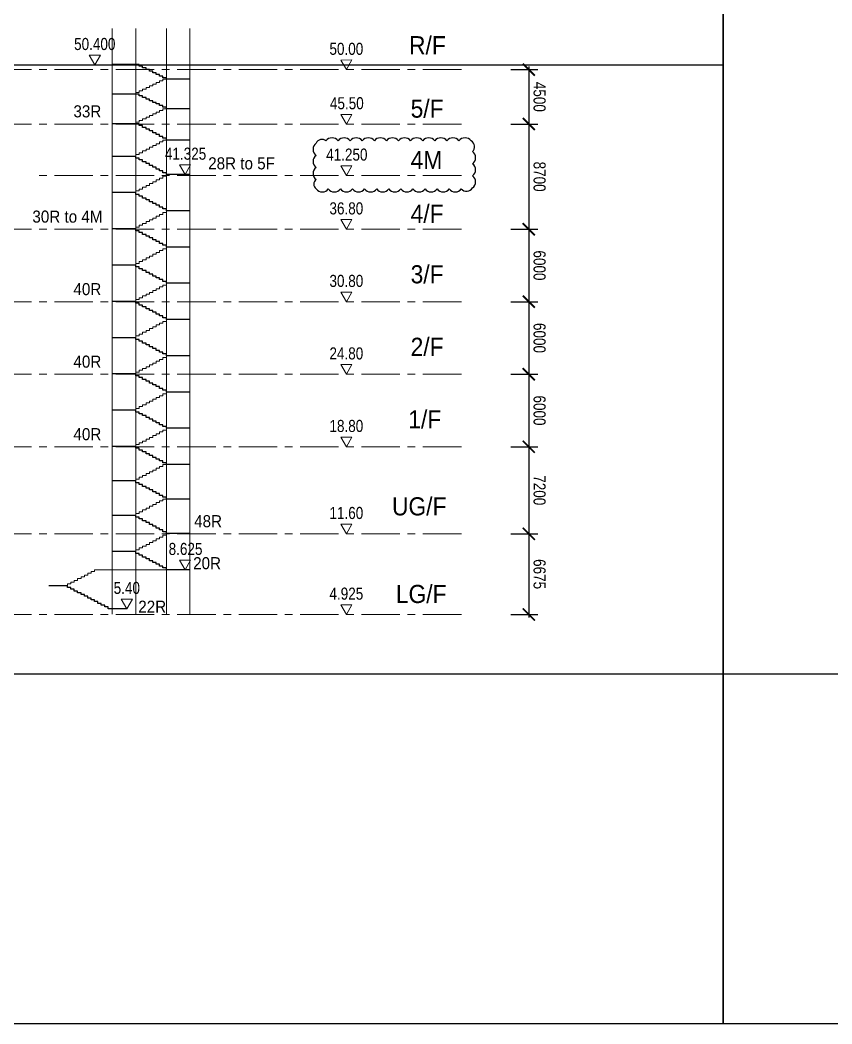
# Model space of a CAD drawing. Header units: millimetres. Extents: x 833576263 to 1668046980, y 817519639 to 1636103653.
# Drawn here: x 833851224 to 833918381, y 817519639 to 817602692 of the extents above; entities that cross this region are included whole.
import ezdxf
from ezdxf.enums import TextEntityAlignment as Align

# ---------------------------------------------------------------- set-up
doc = ezdxf.new("R2010")
doc.units = ezdxf.units.MM
doc.header["$LTSCALE"] = 100
doc.header["$MEASUREMENT"] = 0
doc.linetypes.add('R_P_Grid$0$CENTER', pattern=[50.8, 31.75, -6.35, 6.35, -6.35])
doc.layers.get('Defpoints').update_dxf_attribs({"color": 170})
doc.layers.add('R_P_Grid$0$CLOUD', color=6, linetype='Continuous')
doc.layers.add('X-REF', color=7, linetype='Continuous')
for name, color, linetype, lineweight in [('R_P_Grid$0$RDA0251', 1, 'R_P_Grid$0$CENTER', 18), ('R_P_Grid$0$RDA0311', 1, 'Continuous', 25), ('R_P_Grid$0$RDA0321', 7, 'Continuous', 18), ('R_P_Grid$0$RDA04013', 1, 'Continuous', 35), ('R_P_Grid$0$RDA2202', 1, 'Continuous', 18), ('R_P_Grid$0$RDA2301', 7, 'Continuous', 18), ('R_P_Grid$0$RDA2803S', 4, 'Continuous', 25), ('R_P_Grid$0$RDA4401', 1, 'Continuous', 18)]:
    doc.layers.add(name, color=color, linetype=linetype, lineweight=lineweight)
doc.styles.add('R_P_Grid$0$Romans', font='arial.ttf', dxfattribs={"width": 0.8})
doc.dimstyles.new('R_P_Grid$0$M_500MT', dxfattribs={"dimscale": 500, "dimtxt": 2, "dimasz": 2, "dimexe": 1.5, "dimexo": 1.5, "dimgap": 0.75, "dimtad": 1, "dimdec": 0, "dimrnd": 1e-07, "dimzin": 12, "dimdsep": 46, "dimtxsty": 'R_P_Grid$0$Romans', "dimblk": 'R_P_Grid$0$_ArchTick', "dimcen": 2, "dimdle": 0.5, "dimclrd": 7, "dimclre": 7, "dimclrt": 3, "dimaunit": 1, "dimadec": 8, "dimazin": 0, "dimtfac": 1, "dimtdec": 0, "dimtix": 1, "dimtmove": 2, "dimatfit": 3, "dimfxl": 3, "dimfxlon": 1, "dimtolj": 1, "dimarcsym": 0})

# ---------------------------------------------------------------- blocks, each defined once
blk = doc.blocks.new('R_P_Grid$0$_ArchTick')
at = {"color": 0, "linetype": 'ByBlock', "const_width": 0.15}
blk.add_lwpolyline([(-0.5, -0.5), (0.5, 0.5)], dxfattribs=at)
blk = doc.blocks.new('*D176')
at = {"layer": 'Defpoints', "color": 0, "transparency": 16777216}
for p in [(833887727, 817567390), (833887727, 817560190), (833893307, 817560190)]:
    blk.add_point(p, dxfattribs=at)
at = {"layer": 'R_P_Grid$0$RDA0311', "color": 7, "lineweight": -2, "transparency": 16777216}
for p, q in [((833891807, 817567390), (833894057, 817567390)), ((833893307, 817567640), (833893307, 817559940)), ((833891807, 817560190), (833894057, 817560190))]:
    blk.add_line(p, q, dxfattribs=at)
at = {"layer": 'R_P_Grid$0$RDA0311', "color": 7, "lineweight": -2, "transparency": 16777216, "xscale": 1000, "yscale": 1000, "zscale": 1000}
for p, rotation in [((833893307, 817567390), 90), ((833893307, 817560190), 270)]:
    blk.add_blockref('R_P_Grid$0$_ArchTick', p, dxfattribs=dict(at, rotation=rotation))
at = {"layer": 'R_P_Grid$0$RDA0311', "color": 3, "transparency": 16777216, "insert": (833894192, 817563790), "char_height": 1000, "attachment_point": 5, "rotation": 270, "style": 'R_P_Grid$0$Romans'}
blk.add_mtext('\\A1;7200', dxfattribs=at)
blk = doc.blocks.new('*D177')
at = {"layer": 'Defpoints', "color": 0, "transparency": 16777216}
for p in [(833887727, 817560190), (833887727, 817553515), (833893307, 817553515)]:
    blk.add_point(p, dxfattribs=at)
at = {"layer": 'R_P_Grid$0$RDA0311', "color": 7, "lineweight": -2, "transparency": 16777216}
for p, q in [((833891807, 817560190), (833894057, 817560190)), ((833893307, 817560440), (833893307, 817553265)), ((833891807, 817553515), (833894057, 817553515))]:
    blk.add_line(p, q, dxfattribs=at)
at = {"layer": 'R_P_Grid$0$RDA0311', "color": 7, "lineweight": -2, "transparency": 16777216, "xscale": 1000, "yscale": 1000, "zscale": 1000}
for p, rotation in [((833893307, 817560190), 90), ((833893307, 817553515), 270)]:
    blk.add_blockref('R_P_Grid$0$_ArchTick', p, dxfattribs=dict(at, rotation=rotation))
at = {"layer": 'R_P_Grid$0$RDA0311', "color": 3, "transparency": 16777216, "insert": (833894192, 817556853), "char_height": 1000, "attachment_point": 5, "rotation": 270, "style": 'R_P_Grid$0$Romans'}
blk.add_mtext('\\A1;6675', dxfattribs=at)
blk = doc.blocks.new('R_P_Grid$0$LMark-SFL-2')
blk.add_lwpolyline([(-0.92, 1.6), (0, 0), (0.92, 1.59)], close=True)
at = {"color": 7, "style": 'R_P_Grid$0$Romans', "width": 0.8}
blk.add_attdef('SFL', text='', height=2, dxfattribs=at).set_placement((0, 1.85), align=Align.BOTTOM_CENTER)
blk = doc.blocks.new('*D178')
at = {"layer": 'Defpoints', "color": 0, "transparency": 16777216}
for p in [(833887727, 817579390), (833887727, 817573390), (833893307, 817573390)]:
    blk.add_point(p, dxfattribs=at)
at = {"layer": 'R_P_Grid$0$RDA0311', "color": 7, "lineweight": -2, "transparency": 16777216}
for p, q in [((833891807, 817579390), (833894057, 817579390)), ((833893307, 817579640), (833893307, 817573140)), ((833891807, 817573390), (833894057, 817573390))]:
    blk.add_line(p, q, dxfattribs=at)
at = {"layer": 'R_P_Grid$0$RDA0311', "color": 7, "lineweight": -2, "transparency": 16777216, "xscale": 1000, "yscale": 1000, "zscale": 1000}
for p, rotation in [((833893307, 817579390), 90), ((833893307, 817573390), 270)]:
    blk.add_blockref('R_P_Grid$0$_ArchTick', p, dxfattribs=dict(at, rotation=rotation))
at = {"layer": 'R_P_Grid$0$RDA0311', "color": 3, "transparency": 16777216, "insert": (833894192, 817576390), "char_height": 1000, "attachment_point": 5, "rotation": 270, "style": 'R_P_Grid$0$Romans'}
blk.add_mtext('\\A1;6000', dxfattribs=at)
blk = doc.blocks.new('*D179')
at = {"layer": 'Defpoints', "color": 0, "transparency": 16777216}
for p in [(833887727, 817585390), (833887727, 817579390), (833893307, 817579390)]:
    blk.add_point(p, dxfattribs=at)
at = {"layer": 'R_P_Grid$0$RDA0311', "color": 7, "lineweight": -2, "transparency": 16777216}
for p, q in [((833893307, 817585640), (833893307, 817579140)), ((833891807, 817585390), (833894057, 817585390)), ((833891807, 817579390), (833894057, 817579390))]:
    blk.add_line(p, q, dxfattribs=at)
at = {"layer": 'R_P_Grid$0$RDA0311', "color": 7, "lineweight": -2, "transparency": 16777216, "xscale": 1000, "yscale": 1000, "zscale": 1000}
for p, rotation in [((833893307, 817585390), 90), ((833893307, 817579390), 270)]:
    blk.add_blockref('R_P_Grid$0$_ArchTick', p, dxfattribs=dict(at, rotation=rotation))
at = {"layer": 'R_P_Grid$0$RDA0311', "color": 3, "transparency": 16777216, "insert": (833894192, 817582390), "char_height": 1000, "attachment_point": 5, "rotation": 270, "style": 'R_P_Grid$0$Romans'}
blk.add_mtext('\\A1;6000', dxfattribs=at)
blk = doc.blocks.new('*D149')
at = {"layer": 'Defpoints', "color": 0, "transparency": 16777216}
for p in [(833887727, 817573390), (833887727, 817567390), (833893307, 817567390)]:
    blk.add_point(p, dxfattribs=at)
at = {"layer": 'R_P_Grid$0$RDA0311', "color": 7, "lineweight": -2, "transparency": 16777216}
for p, q in [((833891807, 817573390), (833894057, 817573390)), ((833893307, 817573640), (833893307, 817567140)), ((833891807, 817567390), (833894057, 817567390))]:
    blk.add_line(p, q, dxfattribs=at)
at = {"layer": 'R_P_Grid$0$RDA0311', "color": 7, "lineweight": -2, "transparency": 16777216, "xscale": 1000, "yscale": 1000, "zscale": 1000}
for p, rotation in [((833893307, 817573390), 90), ((833893307, 817567390), 270)]:
    blk.add_blockref('R_P_Grid$0$_ArchTick', p, dxfattribs=dict(at, rotation=rotation))
at = {"layer": 'R_P_Grid$0$RDA0311', "color": 3, "transparency": 16777216, "insert": (833894192, 817570390), "char_height": 1000, "attachment_point": 5, "rotation": 270, "style": 'R_P_Grid$0$Romans'}
blk.add_mtext('\\A1;6000', dxfattribs=at)
blk = doc.blocks.new('*D150')
at = {"layer": 'Defpoints', "color": 0, "transparency": 16777216}
for p in [(833887727, 817598590), (833887727, 817594090), (833893307, 817594090)]:
    blk.add_point(p, dxfattribs=at)
at = {"layer": 'R_P_Grid$0$RDA0311', "color": 7, "lineweight": -2, "transparency": 16777216}
for p, q in [((833893307, 817598840), (833893307, 817593840)), ((833891807, 817598590), (833894057, 817598590)), ((833891807, 817594090), (833894057, 817594090))]:
    blk.add_line(p, q, dxfattribs=at)
at = {"layer": 'R_P_Grid$0$RDA0311', "color": 7, "lineweight": -2, "transparency": 16777216, "xscale": 1000, "yscale": 1000, "zscale": 1000}
for p, rotation in [((833893307, 817598590), 90), ((833893307, 817594090), 270)]:
    blk.add_blockref('R_P_Grid$0$_ArchTick', p, dxfattribs=dict(at, rotation=rotation))
at = {"layer": 'R_P_Grid$0$RDA0311', "color": 3, "transparency": 16777216, "insert": (833894192, 817596340), "char_height": 1000, "attachment_point": 5, "rotation": 270, "style": 'R_P_Grid$0$Romans'}
blk.add_mtext('\\A1;4500', dxfattribs=at)
blk = doc.blocks.new('*D151')
at = {"layer": 'Defpoints', "color": 0, "transparency": 16777216}
for p in [(833887727, 817594090), (833887727, 817585390), (833893307, 817585390)]:
    blk.add_point(p, dxfattribs=at)
at = {"layer": 'R_P_Grid$0$RDA0311', "color": 7, "lineweight": -2, "transparency": 16777216}
for p, q in [((833891807, 817594090), (833894057, 817594090)), ((833893307, 817594340), (833893307, 817585140)), ((833891807, 817585390), (833894057, 817585390))]:
    blk.add_line(p, q, dxfattribs=at)
at = {"layer": 'R_P_Grid$0$RDA0311', "color": 7, "lineweight": -2, "transparency": 16777216, "xscale": 1000, "yscale": 1000, "zscale": 1000}
for p, rotation in [((833893307, 817594090), 90), ((833893307, 817585390), 270)]:
    blk.add_blockref('R_P_Grid$0$_ArchTick', p, dxfattribs=dict(at, rotation=rotation))
at = {"layer": 'R_P_Grid$0$RDA0311', "color": 3, "transparency": 16777216, "insert": (833894192, 817589740), "char_height": 1000, "attachment_point": 5, "rotation": 270, "style": 'R_P_Grid$0$Romans'}
blk.add_mtext('\\A1;8700', dxfattribs=at)
blk = doc.blocks.new('R_P_Grid')
for points in [[(833699375.8, 817668139.3), (833909375.8, 817668139.3), (833909375.8, 817519639.3), (833699375.8, 817519639.3)], [(833909375.8, 817668139.3), (834119375.8, 817668139.3), (834119375.8, 817519639.3), (833909375.8, 817519639.3)]]:
    blk.add_lwpolyline(points, close=True)
at = {"layer": 'Defpoints'}
for p, q in [((833699375.8, 817598990.5), (833909375.8, 817598990.5)), ((833699375.8, 817548590.5), (833909375.8, 817548590.5)), ((833909375.8, 817548590.5), (834119375.8, 817548590.5))]:
    blk.add_line(p, q, dxfattribs=at)
at = {"layer": 'R_P_Grid$0$CLOUD'}
blk.add_lwpolyline([(833875722.2, 817588730, 0.5205671), (833876722.2, 817588730, 0.5205671), (833877722.2, 817588730, 0.5205671), (833878722.2, 817588730, 0.5205671), (833879722.2, 817588730, 0.5205671), (833880722.2, 817588730, 0.5205671), (833881722.2, 817588730, 0.5205671), (833882722.2, 817588730, 0.5205671), (833883722.2, 817588730, 0.5205671), (833884722.2, 817588730, 0.5205671), (833885722.2, 817588730, 0.5205671), (833886722.2, 817588730, 0.5205671), (833887722.2, 817588730, 0.5205671), (833888645.4, 817588806.8, 0.5205671), (833888645.4, 817589806.8, 0.5205671), (833888645.4, 817590806.8, 0.5205671), (833888645.4, 817591806.8, 0.5205671), (833888529.3, 817592690.8, 0.5205671), (833887529.3, 817592690.8, 0.5205671), (833886529.3, 817592690.8, 0.5205671), (833885529.3, 817592690.8, 0.5205671), (833884529.3, 817592690.8, 0.5205671), (833883529.3, 817592690.8, 0.5205671), (833882529.3, 817592690.8, 0.5205671), (833881529.3, 817592690.8, 0.5205671), (833880529.3, 817592690.8, 0.5205671), (833879529.3, 817592690.8, 0.5205671), (833878529.3, 817592690.8, 0.5205671), (833877529.3, 817592690.8, 0.5205671), (833876529.3, 817592690.8, 0.5205671), (833875722.2, 817592497.8, 0.5205671), (833875722.2, 817591497.8, 0.5205671), (833875722.2, 817590497.8, 0.5205671), (833875722.2, 817589497.8, 0.5205671)], format="xyb", close=True, dxfattribs=at)
at = {"layer": 'R_P_Grid$0$RDA0251'}
for p, q in [((833857403.3, 817598990.5), (833852787.1, 817598990.5)), ((833887726.7, 817598590.5), (833819944.4, 817598590.5)), ((833887726.7, 817594090.5), (833819944.4, 817594090.5)), ((833887726.7, 817589840.5), (833852787.1, 817589840.5)), ((833887726.7, 817585390.5), (833819944.4, 817585390.5)), ((833887726.7, 817579390.5), (833819944.4, 817579390.5)), ((833887726.7, 817573390.5), (833819944.4, 817573390.5)), ((833887726.7, 817567390.5), (833819944.4, 817567390.5)), ((833887726.7, 817560190.5), (833819944.4, 817560190.5)), ((833887726.7, 817553515.5), (833819944.4, 817553515.5))]:
    blk.add_line(p, q, dxfattribs=at)
at = {"layer": 'R_P_Grid$0$RDA2202'}
for p, q in [((833858854.4, 817553540.5), (833858854.4, 817601990.5)), ((833865274.4, 817553540.5), (833865274.4, 817601990.5))]:
    blk.add_line(p, q, dxfattribs=at)
at = {"layer": 'R_P_Grid$0$RDA2301'}
for p, q in [((833860804.4, 817553540.5), (833860804.4, 817601990.5)), ((833863324.4, 817553540.5), (833863324.4, 817601990.5))]:
    blk.add_line(p, q, dxfattribs=at)
at = {"layer": 'R_P_Grid$0$RDA2803S'}
for points in [[(833865274.4, 817597790.5), (833863324.4, 817597790.5), (833863324.4, 817597926.6), (833863044.4, 817597926.6), (833863044.4, 817598062.7), (833862764.4, 817598062.7), (833862764.4, 817598198.8), (833862484.4, 817598198.8), (833862484.4, 817598334.9), (833862204.4, 817598334.9), (833862204.4, 817598471), (833861924.4, 817598471), (833861924.4, 817598607.1), (833861644.4, 817598607.1), (833861644.4, 817598743.2), (833861364.4, 817598743.2), (833861364.4, 817598879.4), (833861084.4, 817598879.4), (833861084.4, 817599015.5), (833858854.4, 817599015.5)], [(833865274.4, 817595340.5), (833863324.4, 817595340.5), (833863324.4, 817595476.6), (833863044.4, 817595476.6), (833863044.4, 817595612.7), (833862764.4, 817595612.7), (833862764.4, 817595748.8), (833862484.4, 817595748.8), (833862484.4, 817595884.9), (833862204.4, 817595884.9), (833862204.4, 817596021), (833861924.4, 817596021), (833861924.4, 817596157.1), (833861644.4, 817596157.1), (833861644.4, 817596293.2), (833861364.4, 817596293.2), (833861364.4, 817596429.4), (833861084.4, 817596429.4), (833861084.4, 817596565.5), (833858854.4, 817596565.5)], [(833865274.4, 817592765.5), (833863324.4, 817592765.5), (833863324.4, 817592915.5), (833863044.4, 817592915.5), (833863044.4, 817593065.5), (833862764.4, 817593065.5), (833862764.4, 817593215.5), (833862484.4, 817593215.5), (833862484.4, 817593365.5), (833862204.4, 817593365.5), (833862204.4, 817593515.5), (833861924.4, 817593515.5), (833861924.4, 817593665.5), (833861644.4, 817593665.5), (833861644.4, 817593815.5), (833861364.4, 817593815.5), (833861364.4, 817593965.5), (833861084.4, 817593965.5), (833861084.4, 817594115.5), (833858854.4, 817594115.5)], [(833865274.4, 817589915.5), (833863324.4, 817589915.5), (833863324.4, 817590065.5), (833863044.4, 817590065.5), (833863044.4, 817590215.5), (833862764.4, 817590215.5), (833862764.4, 817590365.5), (833862484.4, 817590365.5), (833862484.4, 817590515.5), (833862204.4, 817590515.5), (833862204.4, 817590665.5), (833861924.4, 817590665.5), (833861924.4, 817590815.5), (833861644.4, 817590815.5), (833861644.4, 817590965.5), (833861364.4, 817590965.5), (833861364.4, 817591115.5), (833861084.4, 817591115.5), (833861084.4, 817591265.5), (833860804.4, 817591265.5), (833860804.4, 817591415.5), (833858854.4, 817591415.5)], [(833865274.4, 817586915.5), (833863324.4, 817586915.5), (833863324.4, 817587065.5), (833863044.4, 817587065.5), (833863044.4, 817587215.5), (833862764.4, 817587215.5), (833862764.4, 817587365.5), (833862484.4, 817587365.5), (833862484.4, 817587515.5), (833862204.4, 817587515.5), (833862204.4, 817587665.5), (833861924.4, 817587665.5), (833861924.4, 817587815.5), (833861644.4, 817587815.5), (833861644.4, 817587965.5), (833861364.4, 817587965.5), (833861364.4, 817588115.5), (833861084.4, 817588115.5), (833861084.4, 817588265.5), (833860804.4, 817588265.5), (833860804.4, 817588415.5), (833858854.4, 817588415.5)], [(833865274.4, 817583915.5), (833863324.4, 817583915.5), (833863324.4, 817584065.5), (833863044.4, 817584065.5), (833863044.4, 817584215.5), (833862764.4, 817584215.5), (833862764.4, 817584365.5), (833862484.4, 817584365.5), (833862484.4, 817584515.5), (833862204.4, 817584515.5), (833862204.4, 817584665.5), (833861924.4, 817584665.5), (833861924.4, 817584815.5), (833861644.4, 817584815.5), (833861644.4, 817584965.5), (833861364.4, 817584965.5), (833861364.4, 817585115.5), (833861084.4, 817585115.5), (833861084.4, 817585265.5), (833860804.4, 817585265.5), (833860804.4, 817585415.5), (833858854.4, 817585415.5)], [(833865274.4, 817580915.5), (833863324.4, 817580915.5), (833863324.4, 817581065.5), (833863044.4, 817581065.5), (833863044.4, 817581215.5), (833862764.4, 817581215.5), (833862764.4, 817581365.5), (833862484.4, 817581365.5), (833862484.4, 817581515.5), (833862204.4, 817581515.5), (833862204.4, 817581665.5), (833861924.4, 817581665.5), (833861924.4, 817581815.5), (833861644.4, 817581815.5), (833861644.4, 817581965.5), (833861364.4, 817581965.5), (833861364.4, 817582115.5), (833861084.4, 817582115.5), (833861084.4, 817582265.5), (833860804.4, 817582265.5), (833860804.4, 817582415.5), (833858854.4, 817582415.5)], [(833865274.4, 817577915.5), (833863324.4, 817577915.5), (833863324.4, 817578065.5), (833863044.4, 817578065.5), (833863044.4, 817578215.5), (833862764.4, 817578215.5), (833862764.4, 817578365.5), (833862484.4, 817578365.5), (833862484.4, 817578515.5), (833862204.4, 817578515.5), (833862204.4, 817578665.5), (833861924.4, 817578665.5), (833861924.4, 817578815.5), (833861644.4, 817578815.5), (833861644.4, 817578965.5), (833861364.4, 817578965.5), (833861364.4, 817579115.5), (833861084.4, 817579115.5), (833861084.4, 817579265.5), (833860804.4, 817579265.5), (833860804.4, 817579415.5), (833858854.4, 817579415.5)], [(833865274.4, 817574915.5), (833863324.4, 817574915.5), (833863324.4, 817575065.5), (833863044.4, 817575065.5), (833863044.4, 817575215.5), (833862764.4, 817575215.5), (833862764.4, 817575365.5), (833862484.4, 817575365.5), (833862484.4, 817575515.5), (833862204.4, 817575515.5), (833862204.4, 817575665.5), (833861924.4, 817575665.5), (833861924.4, 817575815.5), (833861644.4, 817575815.5), (833861644.4, 817575965.5), (833861364.4, 817575965.5), (833861364.4, 817576115.5), (833861084.4, 817576115.5), (833861084.4, 817576265.5), (833860804.4, 817576265.5), (833860804.4, 817576415.5), (833858854.4, 817576415.5)], [(833865274.4, 817571915.5), (833863324.4, 817571915.5), (833863324.4, 817572065.5), (833863044.4, 817572065.5), (833863044.4, 817572215.5), (833862764.4, 817572215.5), (833862764.4, 817572365.5), (833862484.4, 817572365.5), (833862484.4, 817572515.5), (833862204.4, 817572515.5), (833862204.4, 817572665.5), (833861924.4, 817572665.5), (833861924.4, 817572815.5), (833861644.4, 817572815.5), (833861644.4, 817572965.5), (833861364.4, 817572965.5), (833861364.4, 817573115.5), (833861084.4, 817573115.5), (833861084.4, 817573265.5), (833860804.4, 817573265.5), (833860804.4, 817573415.5), (833858854.4, 817573415.5)], [(833865274.4, 817568915.5), (833863324.4, 817568915.5), (833863324.4, 817569065.5), (833863044.4, 817569065.5), (833863044.4, 817569215.5), (833862764.4, 817569215.5), (833862764.4, 817569365.5), (833862484.4, 817569365.5), (833862484.4, 817569515.5), (833862204.4, 817569515.5), (833862204.4, 817569665.5), (833861924.4, 817569665.5), (833861924.4, 817569815.5), (833861644.4, 817569815.5), (833861644.4, 817569965.5), (833861364.4, 817569965.5), (833861364.4, 817570115.5), (833861084.4, 817570115.5), (833861084.4, 817570265.5), (833860804.4, 817570265.5), (833860804.4, 817570415.5), (833858854.4, 817570415.5)], [(833865274.4, 817565915.5), (833863324.4, 817565915.5), (833863324.4, 817566065.5), (833863044.4, 817566065.5), (833863044.4, 817566215.5), (833862764.4, 817566215.5), (833862764.4, 817566365.5), (833862484.4, 817566365.5), (833862484.4, 817566515.5), (833862204.4, 817566515.5), (833862204.4, 817566665.5), (833861924.4, 817566665.5), (833861924.4, 817566815.5), (833861644.4, 817566815.5), (833861644.4, 817566965.5), (833861364.4, 817566965.5), (833861364.4, 817567115.5), (833861084.4, 817567115.5), (833861084.4, 817567265.5), (833860804.4, 817567265.5), (833860804.4, 817567415.5), (833858854.4, 817567415.5)], [(833865274.4, 817563065.5), (833863324.4, 817563065.5), (833863324.4, 817563215.5), (833863044.4, 817563215.5), (833863044.4, 817563365.5), (833862764.4, 817563365.5), (833862764.4, 817563515.5), (833862484.4, 817563515.5), (833862484.4, 817563665.5), (833862204.4, 817563665.5), (833862204.4, 817563815.5), (833861924.4, 817563815.5), (833861924.4, 817563965.5), (833861644.4, 817563965.5), (833861644.4, 817564115.5), (833861364.4, 817564115.5), (833861364.4, 817564265.5), (833861084.4, 817564265.5), (833861084.4, 817564415.5), (833860804.4, 817564415.5), (833860804.4, 817564565.5), (833858854.4, 817564565.5)], [(833865274.4, 817560215.5), (833863324.4, 817560215.5), (833863324.4, 817560365.5), (833863044.4, 817560365.5), (833863044.4, 817560515.5), (833862764.4, 817560515.5), (833862764.4, 817560665.5), (833862484.4, 817560665.5), (833862484.4, 817560815.5), (833862204.4, 817560815.5), (833862204.4, 817560965.5), (833861924.4, 817560965.5), (833861924.4, 817561115.5), (833861644.4, 817561115.5), (833861644.4, 817561265.5), (833861364.4, 817561265.5), (833861364.4, 817561415.5), (833861084.4, 817561415.5), (833861084.4, 817561565.5), (833860804.4, 817561565.5), (833860804.4, 817561715.5), (833858854.4, 817561715.5)], [(833865274.4, 817557215.5), (833863324.4, 817557215.5), (833863324.4, 817557365.5), (833863044.4, 817557365.5), (833863044.4, 817557515.5), (833862764.4, 817557515.5), (833862764.4, 817557665.5), (833862484.4, 817557665.5), (833862484.4, 817557815.5), (833862204.4, 817557815.5), (833862204.4, 817557965.5), (833861924.4, 817557965.5), (833861924.4, 817558115.5), (833861644.4, 817558115.5), (833861644.4, 817558265.5), (833861364.4, 817558265.5), (833861364.4, 817558415.5), (833861084.4, 817558415.5), (833861084.4, 817558565.5), (833860804.4, 817558565.5), (833860804.4, 817558715.5), (833858854.4, 817558715.5)], [(833860054.9, 817553990.5), (833858504.9, 817553990.5), (833858504.9, 817554137.1), (833858224.9, 817554137.1), (833858224.9, 817554283.7), (833857944.9, 817554283.7), (833857944.9, 817554430.2), (833857664.9, 817554430.2), (833857664.9, 817554576.8), (833857384.9, 817554576.8), (833857384.9, 817554723.4), (833857104.9, 817554723.4), (833857104.9, 817554870), (833856824.9, 817554870), (833856824.9, 817555016.6), (833856544.9, 817555016.6), (833856544.9, 817555163.2), (833856264.9, 817555163.2), (833856264.9, 817555309.8), (833855984.9, 817555309.8), (833855984.9, 817555456.4), (833855704.9, 817555456.4), (833855704.9, 817555603), (833855424.9, 817555603), (833855424.9, 817555749.6), (833855144.9, 817555749.6), (833855144.9, 817555896.2), (833853594.9, 817555896.2)]]:
    blk.add_lwpolyline(points, dxfattribs=at)
at = {"layer": 'R_P_Grid$0$RDA4401'}
for points in [[(833860804.4, 817596565.5), (833860804.4, 817596701.6), (833861084.4, 817596701.6), (833861084.4, 817596837.7), (833861364.4, 817596837.7), (833861364.4, 817596973.8), (833861644.4, 817596973.8), (833861644.4, 817597109.9), (833861924.4, 817597109.9), (833861924.4, 817597246), (833862204.4, 817597246), (833862204.4, 817597382.1), (833862484.4, 817597382.1), (833862484.4, 817597518.2), (833862764.4, 817597518.2), (833862764.4, 817597654.4), (833863044.4, 817597654.4), (833863044.4, 817597790.5), (833863324.4, 817597790.5)], [(833860804.4, 817594115.5), (833860804.4, 817594251.6), (833861084.4, 817594251.6), (833861084.4, 817594387.7), (833861364.4, 817594387.7), (833861364.4, 817594523.8), (833861644.4, 817594523.8), (833861644.4, 817594659.9), (833861924.4, 817594659.9), (833861924.4, 817594796), (833862204.4, 817594796), (833862204.4, 817594932.1), (833862484.4, 817594932.1), (833862484.4, 817595068.2), (833862764.4, 817595068.2), (833862764.4, 817595204.4), (833863044.4, 817595204.4), (833863044.4, 817595340.5), (833863324.4, 817595340.5)], [(833860804.4, 817591415.5), (833860804.4, 817591565.5), (833861084.4, 817591565.5), (833861084.4, 817591715.5), (833861364.4, 817591715.5), (833861364.4, 817591865.5), (833861644.4, 817591865.5), (833861644.4, 817592015.5), (833861924.4, 817592015.5), (833861924.4, 817592165.5), (833862204.4, 817592165.5), (833862204.4, 817592315.5), (833862484.4, 817592315.5), (833862484.4, 817592465.5), (833862764.4, 817592465.5), (833862764.4, 817592615.5), (833863044.4, 817592615.5), (833863044.4, 817592765.5), (833863324.4, 817592765.5)], [(833860804.4, 817588415.5), (833860804.4, 817588565.5), (833861084.4, 817588565.5), (833861084.4, 817588715.5), (833861364.4, 817588715.5), (833861364.4, 817588865.5), (833861644.4, 817588865.5), (833861644.4, 817589015.5), (833861924.4, 817589015.5), (833861924.4, 817589165.5), (833862204.4, 817589165.5), (833862204.4, 817589315.5), (833862484.4, 817589315.5), (833862484.4, 817589465.5), (833862764.4, 817589465.5), (833862764.4, 817589615.5), (833863044.4, 817589615.5), (833863044.4, 817589765.5), (833863324.4, 817589765.5), (833863324.4, 817589915.5)], [(833860804.4, 817585415.5), (833860804.4, 817585565.5), (833861084.4, 817585565.5), (833861084.4, 817585715.5), (833861364.4, 817585715.5), (833861364.4, 817585865.5), (833861644.4, 817585865.5), (833861644.4, 817586015.5), (833861924.4, 817586015.5), (833861924.4, 817586165.5), (833862204.4, 817586165.5), (833862204.4, 817586315.5), (833862484.4, 817586315.5), (833862484.4, 817586465.5), (833862764.4, 817586465.5), (833862764.4, 817586615.5), (833863044.4, 817586615.5), (833863044.4, 817586765.5), (833863324.4, 817586765.5), (833863324.4, 817586915.5)], [(833860804.4, 817582415.5), (833860804.4, 817582565.5), (833861084.4, 817582565.5), (833861084.4, 817582715.5), (833861364.4, 817582715.5), (833861364.4, 817582865.5), (833861644.4, 817582865.5), (833861644.4, 817583015.5), (833861924.4, 817583015.5), (833861924.4, 817583165.5), (833862204.4, 817583165.5), (833862204.4, 817583315.5), (833862484.4, 817583315.5), (833862484.4, 817583465.5), (833862764.4, 817583465.5), (833862764.4, 817583615.5), (833863044.4, 817583615.5), (833863044.4, 817583765.5), (833863324.4, 817583765.5), (833863324.4, 817583915.5)], [(833860804.4, 817579415.5), (833860804.4, 817579565.5), (833861084.4, 817579565.5), (833861084.4, 817579715.5), (833861364.4, 817579715.5), (833861364.4, 817579865.5), (833861644.4, 817579865.5), (833861644.4, 817580015.5), (833861924.4, 817580015.5), (833861924.4, 817580165.5), (833862204.4, 817580165.5), (833862204.4, 817580315.5), (833862484.4, 817580315.5), (833862484.4, 817580465.5), (833862764.4, 817580465.5), (833862764.4, 817580615.5), (833863044.4, 817580615.5), (833863044.4, 817580765.5), (833863324.4, 817580765.5), (833863324.4, 817580915.5)], [(833860804.4, 817576415.5), (833860804.4, 817576565.5), (833861084.4, 817576565.5), (833861084.4, 817576715.5), (833861364.4, 817576715.5), (833861364.4, 817576865.5), (833861644.4, 817576865.5), (833861644.4, 817577015.5), (833861924.4, 817577015.5), (833861924.4, 817577165.5), (833862204.4, 817577165.5), (833862204.4, 817577315.5), (833862484.4, 817577315.5), (833862484.4, 817577465.5), (833862764.4, 817577465.5), (833862764.4, 817577615.5), (833863044.4, 817577615.5), (833863044.4, 817577765.5), (833863324.4, 817577765.5), (833863324.4, 817577915.5)], [(833860804.4, 817573415.5), (833860804.4, 817573565.5), (833861084.4, 817573565.5), (833861084.4, 817573715.5), (833861364.4, 817573715.5), (833861364.4, 817573865.5), (833861644.4, 817573865.5), (833861644.4, 817574015.5), (833861924.4, 817574015.5), (833861924.4, 817574165.5), (833862204.4, 817574165.5), (833862204.4, 817574315.5), (833862484.4, 817574315.5), (833862484.4, 817574465.5), (833862764.4, 817574465.5), (833862764.4, 817574615.5), (833863044.4, 817574615.5), (833863044.4, 817574765.5), (833863324.4, 817574765.5), (833863324.4, 817574915.5)], [(833860804.4, 817570415.5), (833860804.4, 817570565.5), (833861084.4, 817570565.5), (833861084.4, 817570715.5), (833861364.4, 817570715.5), (833861364.4, 817570865.5), (833861644.4, 817570865.5), (833861644.4, 817571015.5), (833861924.4, 817571015.5), (833861924.4, 817571165.5), (833862204.4, 817571165.5), (833862204.4, 817571315.5), (833862484.4, 817571315.5), (833862484.4, 817571465.5), (833862764.4, 817571465.5), (833862764.4, 817571615.5), (833863044.4, 817571615.5), (833863044.4, 817571765.5), (833863324.4, 817571765.5), (833863324.4, 817571915.5)], [(833860804.4, 817567415.5), (833860804.4, 817567565.5), (833861084.4, 817567565.5), (833861084.4, 817567715.5), (833861364.4, 817567715.5), (833861364.4, 817567865.5), (833861644.4, 817567865.5), (833861644.4, 817568015.5), (833861924.4, 817568015.5), (833861924.4, 817568165.5), (833862204.4, 817568165.5), (833862204.4, 817568315.5), (833862484.4, 817568315.5), (833862484.4, 817568465.5), (833862764.4, 817568465.5), (833862764.4, 817568615.5), (833863044.4, 817568615.5), (833863044.4, 817568765.5), (833863324.4, 817568765.5), (833863324.4, 817568915.5)], [(833860804.4, 817564565.5), (833860804.4, 817564715.5), (833861084.4, 817564715.5), (833861084.4, 817564865.5), (833861364.4, 817564865.5), (833861364.4, 817565015.5), (833861644.4, 817565015.5), (833861644.4, 817565165.5), (833861924.4, 817565165.5), (833861924.4, 817565315.5), (833862204.4, 817565315.5), (833862204.4, 817565465.5), (833862484.4, 817565465.5), (833862484.4, 817565615.5), (833862764.4, 817565615.5), (833862764.4, 817565765.5), (833863044.4, 817565765.5), (833863044.4, 817565915.5), (833863324.4, 817565915.5)], [(833860804.4, 817561715.5), (833860804.4, 817561865.5), (833861084.4, 817561865.5), (833861084.4, 817562015.5), (833861364.4, 817562015.5), (833861364.4, 817562165.5), (833861644.4, 817562165.5), (833861644.4, 817562315.5), (833861924.4, 817562315.5), (833861924.4, 817562465.5), (833862204.4, 817562465.5), (833862204.4, 817562615.5), (833862484.4, 817562615.5), (833862484.4, 817562765.5), (833862764.4, 817562765.5), (833862764.4, 817562915.5), (833863044.4, 817562915.5), (833863044.4, 817563065.5), (833863324.4, 817563065.5)], [(833860804.4, 817558715.5), (833860804.4, 817558865.5), (833861084.4, 817558865.5), (833861084.4, 817559015.5), (833861364.4, 817559015.5), (833861364.4, 817559165.5), (833861644.4, 817559165.5), (833861644.4, 817559315.5), (833861924.4, 817559315.5), (833861924.4, 817559465.5), (833862204.4, 817559465.5), (833862204.4, 817559615.5), (833862484.4, 817559615.5), (833862484.4, 817559765.5), (833862764.4, 817559765.5), (833862764.4, 817559915.5), (833863044.4, 817559915.5), (833863044.4, 817560065.5), (833863324.4, 817560065.5), (833863324.4, 817560215.5)], [(833855144.9, 817555896.2), (833855144.9, 817556042.7), (833855424.9, 817556042.7), (833855424.9, 817556189.3), (833855704.9, 817556189.3), (833855704.9, 817556335.9), (833855984.9, 817556335.9), (833855984.9, 817556482.5), (833856264.9, 817556482.5), (833856264.9, 817556629.1), (833856544.9, 817556629.1), (833856544.9, 817556775.7), (833856824.9, 817556775.7), (833856824.9, 817556922.3), (833857104.9, 817556922.3), (833857104.9, 817557068.9), (833857384.9, 817557068.9), (833857384.9, 817557215.5), (833863324.4, 817557215.5)]]:
    blk.add_lwpolyline(points, dxfattribs=at)
at = {"layer": 'R_P_Grid$0$RDA0321'}
ref = blk.add_blockref('R_P_Grid$0$LMark-SFL-2', (833857403.3, 817598990.5), dxfattribs=dict(at, xscale=-500, yscale=500, zscale=500))
ref.add_attrib('SFL', '50.400', dxfattribs={"layer": '0', "color": 7, "height": 1000, "style": 'R_P_Grid$0$Romans', "width": 0.8}).set_placement((833857402.2, 817599913.2), align=Align.BOTTOM_CENTER)
ref = blk.add_blockref('R_P_Grid$0$LMark-SFL-2', (833878214.8, 817598590.5), dxfattribs=dict(at, xscale=-500, yscale=500, zscale=500))
ref.add_attrib('SFL', '50.00', dxfattribs={"layer": '0', "color": 7, "height": 1000, "style": 'R_P_Grid$0$Romans', "width": 0.8}).set_placement((833878213.6, 817599513.2), align=Align.BOTTOM_CENTER)
ref = blk.add_blockref('R_P_Grid$0$LMark-SFL-2', (833878214.8, 817594090.5), dxfattribs=dict(at, xscale=-500, yscale=500, zscale=500))
ref.add_attrib('SFL', '45.50', dxfattribs={"layer": '0', "color": 7, "height": 1000, "style": 'R_P_Grid$0$Romans', "width": 0.8}).set_placement((833878252.9, 817595013.2), align=Align.BOTTOM_CENTER)
ref = blk.add_blockref('R_P_Grid$0$LMark-SFL-2', (833864874.4, 817589915.5), dxfattribs=dict(at, xscale=-500, yscale=500, zscale=500))
ref.add_attrib('SFL', '41.325', dxfattribs={"layer": '0', "color": 7, "height": 1000, "style": 'R_P_Grid$0$Romans', "width": 0.8}).set_placement((833864912.5, 817590838.2), align=Align.BOTTOM_CENTER)
ref = blk.add_blockref('R_P_Grid$0$LMark-SFL-2', (833878214.8, 817589840.5), dxfattribs=dict(at, xscale=-500, yscale=500, zscale=500))
ref.add_attrib('SFL', '41.250', dxfattribs={"layer": '0', "color": 7, "height": 1000, "style": 'R_P_Grid$0$Romans', "width": 0.8}).set_placement((833878252.9, 817590763.2), align=Align.BOTTOM_CENTER)
ref = blk.add_blockref('R_P_Grid$0$LMark-SFL-2', (833878214.8, 817585390.5), dxfattribs=dict(at, xscale=-500, yscale=500, zscale=500))
ref.add_attrib('SFL', '36.80', dxfattribs={"layer": '0', "color": 7, "height": 1000, "style": 'R_P_Grid$0$Romans', "width": 0.8}).set_placement((833878213.6, 817586313.2), align=Align.BOTTOM_CENTER)
ref = blk.add_blockref('R_P_Grid$0$LMark-SFL-2', (833878214.8, 817579390.5), dxfattribs=dict(at, xscale=-500, yscale=500, zscale=500))
ref.add_attrib('SFL', '30.80', dxfattribs={"layer": '0', "color": 7, "height": 1000, "style": 'R_P_Grid$0$Romans', "width": 0.8}).set_placement((833878213.6, 817580313.2), align=Align.BOTTOM_CENTER)
ref = blk.add_blockref('R_P_Grid$0$LMark-SFL-2', (833878214.8, 817573390.5), dxfattribs=dict(at, xscale=-500, yscale=500, zscale=500))
ref.add_attrib('SFL', '24.80', dxfattribs={"layer": '0', "color": 7, "height": 1000, "style": 'R_P_Grid$0$Romans', "width": 0.8}).set_placement((833878213.6, 817574313.2), align=Align.BOTTOM_CENTER)
ref = blk.add_blockref('R_P_Grid$0$LMark-SFL-2', (833878214.8, 817567390.5), dxfattribs=dict(at, xscale=-500, yscale=500, zscale=500))
ref.add_attrib('SFL', '18.80', dxfattribs={"layer": '0', "color": 7, "height": 1000, "style": 'R_P_Grid$0$Romans', "width": 0.8}).set_placement((833878213.6, 817568313.2), align=Align.BOTTOM_CENTER)
ref = blk.add_blockref('R_P_Grid$0$LMark-SFL-2', (833878214.8, 817560190.5), dxfattribs=dict(at, xscale=-500, yscale=500, zscale=500))
ref.add_attrib('SFL', '11.60', dxfattribs={"layer": '0', "color": 7, "height": 1000, "style": 'R_P_Grid$0$Romans', "width": 0.8}).set_placement((833878213.6, 817561113.2), align=Align.BOTTOM_CENTER)
ref = blk.add_blockref('R_P_Grid$0$LMark-SFL-2', (833864874.4, 817557215.5), dxfattribs=dict(at, xscale=-500, yscale=500, zscale=500))
ref.add_attrib('SFL', '8.625', dxfattribs={"layer": '0', "color": 7, "height": 1000, "style": 'R_P_Grid$0$Romans', "width": 0.8}).set_placement((833864912.5, 817558138.2), align=Align.BOTTOM_CENTER)
ref = blk.add_blockref('R_P_Grid$0$LMark-SFL-2', (833860054.9, 817553990.5), dxfattribs=dict(at, xscale=-500, yscale=500, zscale=500))
ref.add_attrib('SFL', '5.40', dxfattribs={"layer": '0', "color": 7, "height": 1000, "style": 'R_P_Grid$0$Romans', "width": 0.8}).set_placement((833860053.8, 817554913.2), align=Align.BOTTOM_CENTER)
ref = blk.add_blockref('R_P_Grid$0$LMark-SFL-2', (833878214.8, 817553515.5), dxfattribs=dict(at, xscale=-500, yscale=500, zscale=500))
ref.add_attrib('SFL', '4.925', dxfattribs={"layer": '0', "color": 7, "height": 1000, "style": 'R_P_Grid$0$Romans', "width": 0.8}).set_placement((833878213.6, 817554438.2), align=Align.BOTTOM_CENTER)
at = {"layer": 'R_P_Grid$0$RDA04013', "style": 'R_P_Grid$0$Romans', "width": 0.9}
for s, p in [('R/F', (833883402.6, 817599860.9)), ('5/F', (833883531.1, 817594616)), ('4M', (833883531.1, 817590366)), ('4/F', (833883531.1, 817585916)), ('3/F', (833883531.1, 817580910.9)), ('2/F', (833883531.1, 817574910.9)), ('1/F', (833883338.3, 817568910.9)), ('UG/F', (833881988.3, 817561710.9)), ('LG/F', (833882309.7, 817554460.9))]:
    blk.add_text(s, height=1500, dxfattribs=at).set_placement(p)
at = {"layer": 'R_P_Grid$0$RDA4401', "style": 'R_P_Grid$0$Romans', "width": 0.9}
for s, p in [('33R', (833855637.1, 817594640.6)), ('28R to 5F', (833866785.3, 817590339.4)), ('30R to 4M', (833852241.7, 817585933.1)), ('40R', (833855637.1, 817579933.1)), ('40R', (833855637.1, 817573933.1)), ('40R', (833855637.1, 817567933.1)), ('48R', (833865624, 817560733.1)), ('20R', (833865540.9, 817557257.8)), ('22R', (833861001.4, 817553657.8))]:
    blk.add_text(s, height=1000, dxfattribs=at).set_placement(p)
at = {"layer": 'R_P_Grid$0$RDA0311'}
for base, p1, p2, picture, middle in [((833893306.7, 817594090.5), (833887726.7, 817598590.5), (833887726.7, 817594090.5), '*D150', (833894192.3, 817596340.5)), ((833893306.7, 817585390.5), (833887726.7, 817594090.5), (833887726.7, 817585390.5), '*D151', (833894192.3, 817589740.5)), ((833893306.7, 817579390.5), (833887726.7, 817585390.5), (833887726.7, 817579390.5), '*D179', (833894192.3, 817582390.5)), ((833893306.7, 817573390.5), (833887726.7, 817579390.5), (833887726.7, 817573390.5), '*D178', (833894192.3, 817576390.5)), ((833893306.7, 817567390.5), (833887726.7, 817573390.5), (833887726.7, 817567390.5), '*D149', (833894192.3, 817570390.5)), ((833893306.7, 817560190.5), (833887726.7, 817567390.5), (833887726.7, 817560190.5), '*D176', (833894192.3, 817563790.5)), ((833893306.7, 817553515.5), (833887726.7, 817560190.5), (833887726.7, 817553515.5), '*D177', (833894192.3, 817556853))]:
    dim = blk.add_linear_dim(base=base, p1=p1, p2=p2, angle=90, dimstyle='R_P_Grid$0$M_500MT', dxfattribs=at)
    dim.commit()
    dim.dimension.update_dxf_attribs({"geometry": picture, "text_midpoint": middle})

msp = doc.modelspace()

# ---------------------------------------------------------------- block references
at = {"layer": 'X-REF'}
msp.add_blockref('R_P_Grid', (0, 0), dxfattribs=at)

doc.saveas('drawing.dxf')
